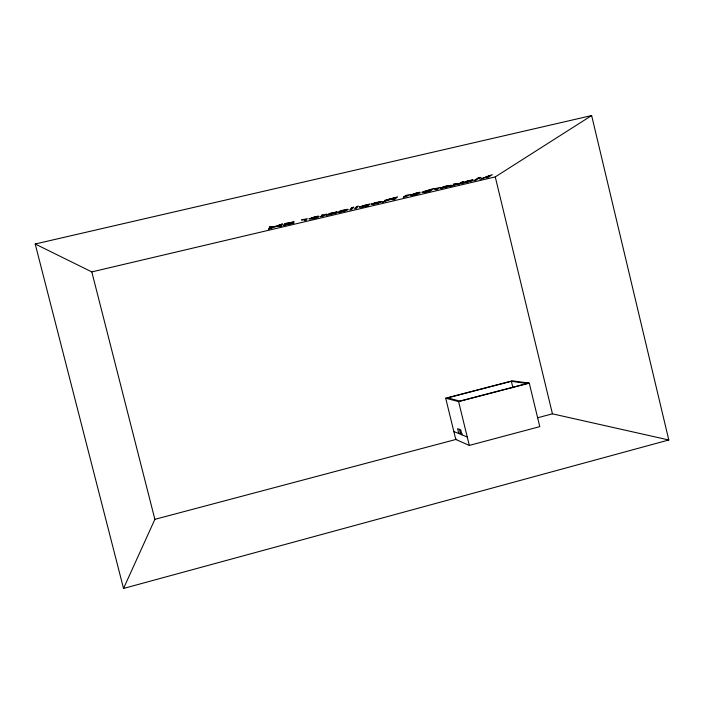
<?xml version="1.0" encoding="UTF-8"?>
<svg xmlns="http://www.w3.org/2000/svg" width="704" height="704" viewBox="0 0 704 704"><rect width="100%" height="100%" fill="white"/><g stroke="black" fill="none" stroke-linecap="round" stroke-linejoin="round"><path stroke-width="1.06" d="M123.534 588.447L154.88 519.341L91.81 271.902L35.2 243.998L123.534 588.447L668.8 439.982L591.642 115.553L35.2 243.998M91.81 271.902L495.264 176.898L591.642 115.553M467.262 181.21L466.189 181.702L472.428 180.646L461.278 183.682L465.168 181.658L468.16 180.954M154.88 519.341L456.773 439.226M537.566 417.78L552.446 413.838L668.8 439.982M469.304 445.412L539.783 426.633L529.276 383.161L512.424 380.829L445.694 398.191L455.796 439.481L469.304 445.412L458.603 401.606L445.694 398.191M461.965 433.77L460.381 433.136L458.788 433.558L457.6 428.692L460.733 429.906L461.938 434.834M511.35 381.295L447.621 397.883L459.853 401.069L527.12 383.513L511.35 381.295L512.899 387.702M526.601 383.434L528.229 383.011M458.603 401.606L529.276 383.161M416.346 193.134L412.201 194.762L416.196 194.119L418.871 192.852L417.12 192.958M467.843 180.858L473.106 179.907L469.286 180.682M453.851 431.552L467.245 436.999M459.43 429.238L460.381 433.136M495.264 176.898L552.446 413.838M337.075 211.904L330.088 213.629L337.137 212.476L335.87 213.127L326.181 215.477L329.164 213.585L337.075 211.904M430.285 190.115C422.312 194.304 421.696 190.898 430.285 190.115M309.109 218.821C310.209 219.736 321.772 216.938 318.586 216.128A4.84 0.519 -13.9 0 0 315.973 216.559L309.109 218.821M470.43 181.086L465.247 182.362L470.43 181.086M449.196 185.645L443.045 187.238L449.196 185.645M346.421 209.933C342.1 212.318 331.795 213.391 344.916 211.05C354.27 207.662 340.974 210.118 338.985 211.605L346.421 209.933M384.666 200.429L386.232 200.482L382.29 202.268L389.25 199.883L393.958 198.774L392.85 199.778L394.9 199.294L397.558 196.918L384.666 200.429M437.008 188.54L435.574 189.728L437.413 189.297L439.842 187.458L434.078 189.015L437.008 188.54M283.606 225.289L293.911 223.062L286.123 223.687L294.158 221.892L286.114 223.247L284.029 224.277L291.896 223.335L283.606 225.289M359.418 206.985L361.196 207.205L366.749 205.779L365.948 206.615L367.814 206.175L370.049 203.87L359.418 206.985M301.664 219.93L304.814 219.63L304.445 220.581L306.337 220.141L307.208 218.645L301.664 219.93M367.497 204.987C360.747 208.842 359.022 205.436 367.497 204.987M381.682 201.652L377.687 203.35L371.263 204.459L379.5 202.356L371.325 204.283L376.024 202.453L381.682 201.652M386.742 199.962L394.258 198.502L395.164 197.683L386.742 199.962M320.399 216.665L323.541 216.031L326.586 214.086L321.297 215.336L322.969 215.116L322.133 216.207L320.399 216.665M329.903 213.946L335.148 213.022L329.903 213.946M351.199 208.305L349.809 209.906L351.718 209.458L353.126 207.856L351.199 208.305M351.727 207.689L353.672 207.24L351.727 207.689M410.406 194.99C410.872 196.222 422.004 193.134 420.103 192.254A4.814 0.502 -14.6 0 0 417.727 192.632L410.406 194.99M356.532 206.562L354.534 208.798L356.409 208.358L358.433 206.114L356.532 206.562M422.127 192.236L423.755 192.5L430.637 190.89L433.884 188.373L422.127 192.236M451.132 185.31L446.706 187.106L440.651 188.214L448.862 186.041L440.81 187.933L444.699 186.349L451.132 185.31M311.344 218.134C315.172 219.63 322.828 214.016 311.344 218.134M403.383 197.138L406.375 196.539L410.326 194.392L405.143 195.615L406.639 195.439L403.383 197.138M458.779 183.797L457.785 184.501L459.545 184.087L463.25 181.474L459.316 183.418L453.332 184.281L456.562 183.999L450.507 186.208L458.779 183.797M478.509 178.429L475.807 180.259L473.889 180.708L477.822 178.042L480.726 177.364L481.598 178.631L492.29 174.645L488.127 177.364L486.209 177.813L489.738 175.516L481.994 178.798L480.005 179.274L479.098 178.024L478.509 178.429M373.824 203.394L379.685 202.145L373.824 203.394M275.51 226.67L268.409 229.064L274.234 226.785L269.227 227.084L275.546 226.292L282.533 223.96L276.874 226.169L282.093 225.843L275.51 226.67"/></g></svg>
